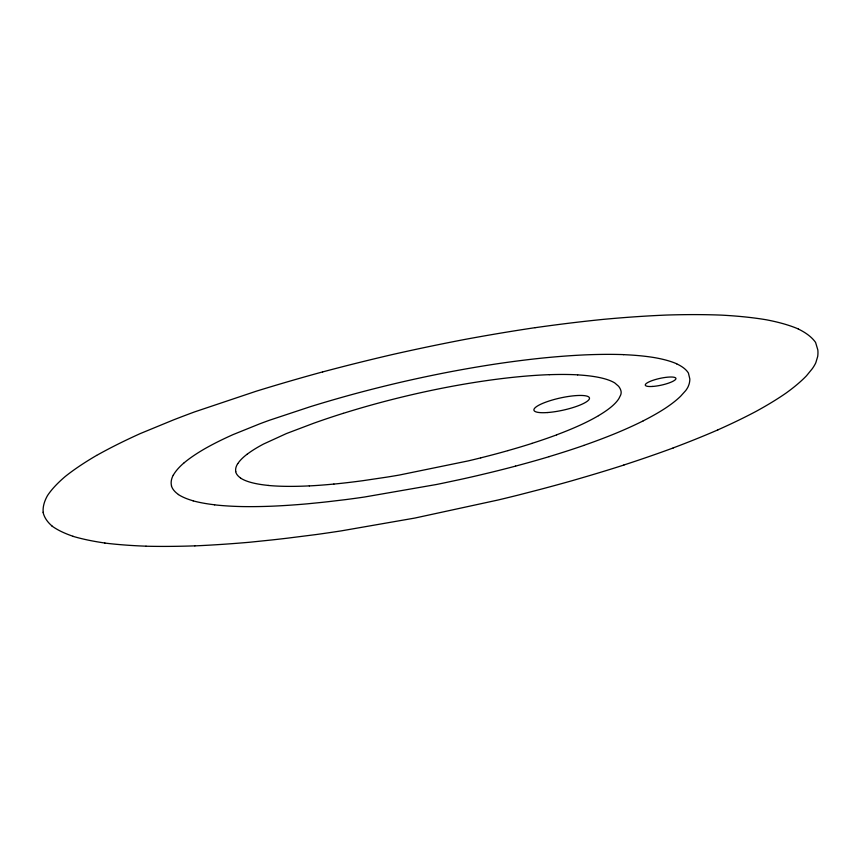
<?xml version="1.0" encoding="UTF-8"?>
<svg xmlns="http://www.w3.org/2000/svg" width="861" height="861" viewBox="0 0 861 861"><rect width="100%" height="100%" fill="white"/><g stroke="black" fill="none" stroke-linecap="round" stroke-linejoin="round"><path stroke-width="1.29" d="M507.925 450.626L506.322 451.078A194.478 42.759 -12.4 0 1 488.682 455.835L480.75 457.858M515.599 466.113L513.371 466.705A282.419 62.089 -12.4 0 1 488.736 472.915L477.661 475.552A295.086 64.876 -12.4 0 1 460.032 479.534L442.683 483.225A309.271 67.987 -12.4 0 1 436.226 484.539L364.461 497.023A265.78 58.43 -12.4 0 1 344.658 499.735L328.611 501.64A366.366 80.547 -12.4 0 1 321.433 502.426L307.366 503.825A299.789 65.91 -12.4 0 1 272.7 506.16A284.012 62.444 -12.4 0 1 241.435 506.559A272.313 59.872 -12.4 0 1 214.518 504.837M480.75 457.858A207.63 45.644 -12.4 0 1 468.212 460.904L399.375 475.035A190.001 41.769 -12.4 0 1 386.654 477.155L363.084 480.664A175.612 38.605 -12.4 0 1 359.737 481.105A217.263 47.764 -12.4 0 1 333.842 484.086M532.023 443.393A191.422 42.081 -12.4 0 1 507.904 450.615M556.712 434.837A174.891 38.454 -12.4 0 1 531.947 443.372M556.615 434.827A161.782 35.57 -12.4 0 0 580.282 425.086A158.349 34.817 -12.4 0 0 598.513 415.669M598.46 415.669A159.403 35.043 -12.4 0 0 611.762 406.457A163.881 36.033 -12.4 0 0 619.005 398.385L620.695 394.973A129.247 28.413 -12.4 0 0 621.029 391.206L620.91 390.722A225.851 49.658 -12.4 0 0 618.521 386.212L614.829 382.984A181.122 39.821 -12.4 0 0 599.945 377.645A186.493 41.005 -12.4 0 0 577.58 374.879M549.21 374.696A189.592 41.683 -12.4 0 1 577.645 374.847M549.275 374.664A194.026 42.652 -12.4 0 0 516.568 376.957A198.633 43.663 -12.4 0 0 479.179 381.714A202.895 44.6 -12.4 0 0 445.309 387.59A209.772 46.117 -12.4 0 0 409.632 395.231A217.359 47.785 -12.4 0 0 375.396 403.917A228.789 50.304 -12.4 0 0 343.27 413.345M343.227 413.334A244.137 53.673 -12.4 0 0 313.608 423.268L286.487 433.535L263.541 444.039A150.503 33.084 -12.4 0 0 247.139 454.253M237.851 463.584A155.163 34.106 -12.4 0 1 247.053 454.264M235.796 471.591A159.081 34.978 -12.4 0 1 237.754 463.605M240.563 477.963A161.513 35.505 -12.4 0 1 235.699 471.613M240.445 477.984A166.797 36.668 -12.4 0 0 251.347 482.537A171.264 37.647 -12.4 0 0 268.266 485.41M268.18 485.443A176.57 38.82 -12.4 0 0 286.842 486.357A186.568 41.016 -12.4 0 0 309.379 485.873M333.885 484.054A198.547 43.653 -12.4 0 1 309.314 485.905M549.135 456.653A273.927 60.227 -12.4 0 1 515.578 466.102M583.726 445.46A254.565 55.965 -12.4 0 1 549.07 456.631M583.65 445.449A238.594 52.456 -12.4 0 0 615.626 433.384A233.202 51.273 -12.4 0 0 643.275 420.825M643.242 420.825A234.73 51.606 -12.4 0 0 665.295 408.254A237.862 52.295 -12.4 0 0 680.674 396.178L685.679 390.614A187.849 41.296 -12.4 0 0 688.219 386.481L689.037 384.318A322.1 70.806 -12.4 0 0 689.822 378.958L688.423 373.082A258.87 56.912 -12.4 0 0 676.606 363.826M676.703 363.794A265.543 58.376 -12.4 0 0 654.468 357.616A270.849 59.549 -12.4 0 0 623.418 354.646M623.493 354.614A275.735 60.614 -12.4 0 0 585.286 354.872A281.246 61.831 -12.4 0 0 542.043 358.101A287.434 63.187 -12.4 0 0 495.645 364.02A292.708 64.349 -12.4 0 0 447.892 372.243A303.212 66.663 -12.4 0 0 400.333 382.349A314.157 69.063 -12.4 0 0 354.183 393.951A327.266 71.947 -12.4 0 0 310.337 406.683L269.375 420.276A301.963 66.383 -12.4 0 0 259.839 423.795L233.17 434.557A227.874 50.099 -12.4 0 0 204.412 448.968A233.783 51.391 -12.4 0 0 184.243 462.723M173.298 475.207A238.637 52.467 -12.4 0 1 184.168 462.734M171.554 485.916A243.803 53.597 -12.4 0 1 173.201 475.229M178.485 494.515A247.936 54.512 -12.4 0 1 171.447 485.938M193.219 500.822A254.07 55.857 -12.4 0 1 178.378 494.537M214.615 504.794A261.453 57.483 -12.4 0 1 193.112 500.854M623.924 465.026A447.44 98.369 -12.4 0 1 581.519 477.963L571.715 480.815A464.466 102.115 -12.4 0 1 538.265 489.92L518.257 495.086A483.365 106.269 -12.4 0 1 498.035 500.015L414.851 518.064L341.16 530.893A448.194 98.531 -12.4 0 1 316.202 534.541L287.617 538.157A586.212 128.881 -12.4 0 1 272.334 539.901L249.83 542.226A493.784 108.561 -12.4 0 1 194.834 545.885M673.291 447.914A430.252 94.592 -12.4 0 1 623.859 465.005M717.945 429.854A408.028 89.705 -12.4 0 1 673.205 447.903M717.88 429.854A399.59 87.844 -12.4 0 0 756.033 411.397A398.697 87.65 -12.4 0 0 785.953 393.154A403.744 88.758 -12.4 0 0 806.531 375.74L812.257 368.745A333.433 73.303 -12.4 0 0 815.787 362.815L817.681 356.529A511.811 112.522 -12.4 0 0 817.81 349.867L815.593 342.474A431.307 94.818 -12.4 0 0 798.276 328.999M798.351 328.977A439.325 96.583 -12.4 0 0 766.398 319.797A447.451 98.369 -12.4 0 0 721.733 315.137A455.265 100.091 -12.4 0 0 666.575 315.051A461.948 101.555 -12.4 0 0 603.475 319.356A469.719 103.266 -12.4 0 0 535.079 327.697M535.111 327.664A479.254 105.365 -12.4 0 0 463.971 339.6A491.706 108.099 -12.4 0 0 392.476 354.528A506.085 111.263 -12.4 0 0 322.66 371.92M322.638 371.898A523.219 115.03 -12.4 0 0 256.244 391.206L194.575 411.902A482.515 106.075 -12.4 0 0 173.341 419.964L140.268 433.578A398.718 87.661 -12.4 0 0 96.669 455.404M96.604 455.415A407.533 89.598 -12.4 0 0 65.414 476.359A415.239 91.288 -12.4 0 0 47.516 495.57A422.062 92.794 -12.4 0 0 43.19 512.284M52.004 525.974A430.22 94.581 -12.4 0 1 43.082 512.306M73.013 536.274A439.745 96.68 -12.4 0 1 51.908 525.996M104.881 543.022A450.346 99.004 -12.4 0 1 72.905 536.306M146.058 546.186A463.089 101.802 -12.4 0 1 104.784 543.054M194.898 545.852A476.617 104.784 -12.4 0 1 145.972 546.218M547.381 412.548A28.424 6.253 -12.4 0 0 589.484 398.385A28.424 6.253 -12.4 0 0 548.209 401.301A28.424 6.253 -12.4 0 0 547.381 412.548M652.724 386.438A15.681 3.444 -12.4 0 0 675.95 378.636A15.681 3.444 -12.4 0 0 653.187 380.239A15.681 3.444 -12.4 0 0 652.724 386.438"/></g></svg>
